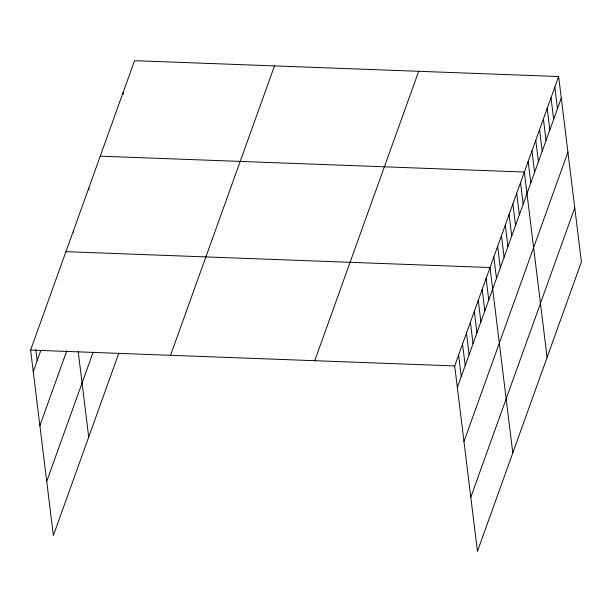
<?xml version="1.0" encoding="UTF-8"?>
<svg xmlns="http://www.w3.org/2000/svg" width="612" height="612" viewBox="0 0 612 612"><rect width="100%" height="100%" fill="white"/><g stroke="black" fill="none" stroke-linecap="round" stroke-linejoin="round"><path stroke-width="0.92" d="M118.881 353.055L53.366 535.462L30.6 350.072L134.548 60.672L558.634 76.538L581.4 261.928L477.452 551.328L454.693 365.938L558.634 76.538M33.247 371.599L40.797 350.577M39.879 425.677L66.769 350.829M46.726 481.384L93.185 352.045M170.549 355.304L274.497 65.912M314.744 360.705L418.684 71.306M457.332 387.465L561.281 98.073M463.973 441.543L567.921 152.143M470.812 497.25L574.76 207.858M100.246 156.175L524.339 172.041L547.097 357.431M65.943 251.677L490.036 267.543L512.795 452.934M30.6 350.072L454.693 365.938M554.824 87.149L557.471 108.684M551.014 97.767L553.661 119.294M547.204 108.378L549.844 129.905M543.395 118.988L546.034 140.515M539.577 129.599L542.224 151.126M535.768 140.209L538.415 161.736M531.958 150.82L534.605 172.347M528.148 161.43L530.788 182.957M520.521 182.651L523.168 204.186M516.712 193.262L519.358 214.797M512.902 203.873L515.541 225.407M509.092 214.491L511.731 236.018M505.275 225.101L507.922 246.628M501.465 235.712L504.112 257.239M497.655 246.322L500.302 267.849M493.846 256.933L496.485 278.46M486.104 278.475L488.751 300.002M482.179 289.407L484.826 310.934M478.255 300.339L480.894 321.874M474.323 311.271L476.97 332.806M470.399 322.21L473.045 343.737M466.474 333.142L469.113 354.669M462.542 344.074L465.189 365.601M458.618 355.006L461.264 376.533M123.111 92.511L123.341 94.378M88.809 188.006L89.038 189.881M73.562 230.456L73.792 232.331M78.191 351.418L88.702 437.067M35.794 349.437L37.171 360.667"/></g></svg>
